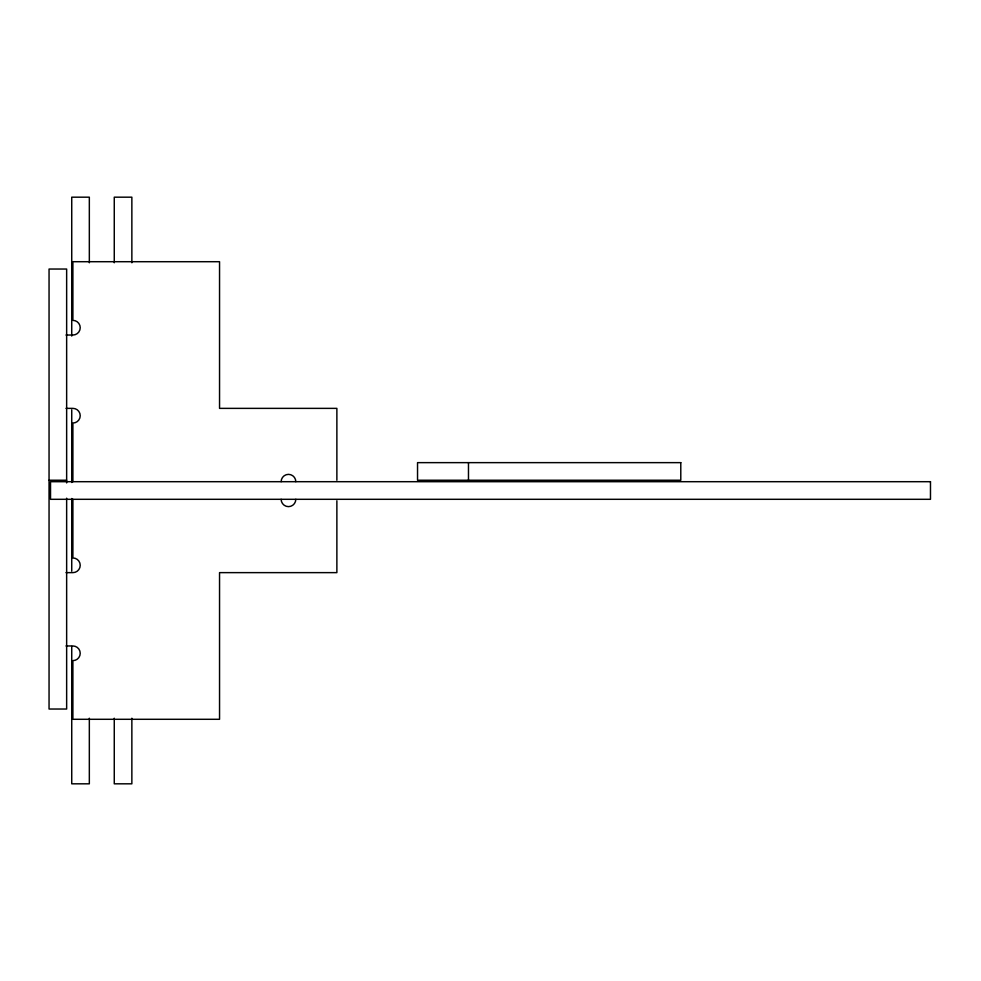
<?xml version="1.0" encoding="UTF-8"?>
<svg xmlns="http://www.w3.org/2000/svg" width="981" height="981" viewBox="0 0 981 981"><rect width="100%" height="100%" fill="white"/><g stroke="black" fill="none" stroke-linecap="round" stroke-linejoin="round"><path stroke-width="1.47" d="M66.009 335.036L72.888 335.036A7.333 7.333 0 0 0 80.221 327.703A7.333 7.333 0 0 0 72.888 320.37L72.888 261.706L219.548 261.706L219.548 408.366L336.875 408.366L336.875 480.236M66.009 408.366L72.888 408.366A7.333 7.333 0 0 1 80.221 415.699A7.333 7.333 0 0 1 72.888 423.032L72.888 481.696M49.05 480.236L66.647 480.236M66.009 572.634L72.888 572.634A7.333 7.333 0 0 0 80.221 565.301A7.333 7.333 0 0 0 72.888 557.968L72.888 499.304M66.009 645.964L72.888 645.964A7.333 7.333 0 0 1 80.221 653.297A7.333 7.333 0 0 1 72.888 660.63L72.888 719.294L219.548 719.294L219.548 572.634L336.875 572.634L336.875 500.764M468.477 462.64L468.477 480.236M131.859 262.773L131.859 197.181L114.262 197.181L114.262 262.773M131.859 718.227L131.859 783.819L114.262 783.819L114.262 718.227M89.332 262.773L89.332 197.181L71.736 197.181L71.736 336.054M89.332 718.227L89.332 783.819L71.736 783.819L71.736 646.454M71.736 409.788L71.736 482.48M71.736 498.52L71.736 571.212M66.647 482.922L66.647 269.039L49.05 269.039L49.05 709.03L66.647 709.03L66.647 498.201M281.142 481.696A7.333 7.333 0 0 1 288.475 474.363A7.333 7.333 0 0 1 295.808 481.696M295.808 499.304A7.333 7.333 0 0 1 288.475 506.637A7.333 7.333 0 0 1 281.142 499.304M680.789 462.64L417.538 462.64L417.538 480.236L680.789 480.236L680.789 462.64M930.478 481.696L50.522 481.696L50.522 499.304L930.478 499.304L930.478 481.696"/></g></svg>
